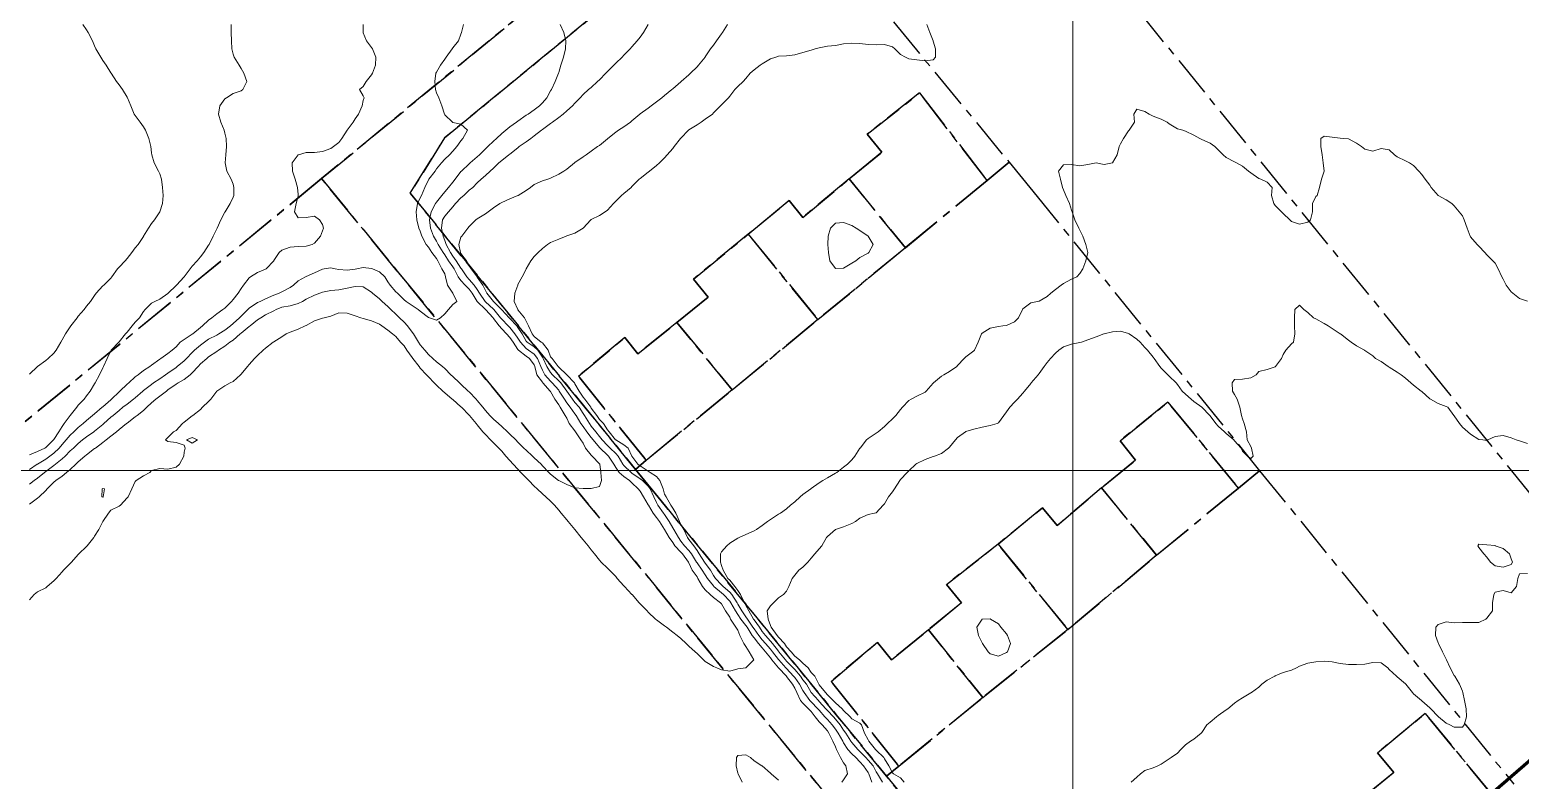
# Model space of a CAD drawing. Header units: centimetres. Extents: x 0 to 642158, y -847 to 649707.
# Drawn here: x 616602.8 to 616694.3, y 621068.4 to 621114.4 of the extents above; entities that cross this region are included whole.
import ezdxf

# ---------------------------------------------------------------- set-up
doc = ezdxf.new("R2010")
doc.units = ezdxf.units.CM
doc.header["$MEASUREMENT"] = 0
doc.linetypes.add('CENTERX2', pattern=[4, 2.5, -0.5, 0.5, -0.5])
for name, color, linetype, lineweight in [('MEV_grille', 254, 'Continuous', 9), ('MEV_layout inondation', 5, 'Continuous', 15), ('WAL_topographie 0.5', 253, 'Continuous', 20)]:
    doc.layers.add(name, color=color, linetype=linetype, lineweight=lineweight)
doc.layers.add('SPW_parcellaire cadastral', color=7, linetype='CENTERX2', lineweight=25, true_color=0xff0542)

# ---------------------------------------------------------------- blocks, each defined once
blk = doc.blocks.new('*U114')
at = {"layer": 'MEV_grille', "transparency": 33554687}
blk.add_lwpolyline([(-1338.461, 0), (1338.461, 0)], dxfattribs=at)
blk = doc.blocks.new('*U115')
at = {"layer": 'MEV_grille', "color": 0, "linetype": 'ByBlock', "lineweight": -2, "transparency": 16777216}
blk.add_blockref('*U114', (0, -1300), dxfattribs=at)
blk = doc.blocks.new('*U112')
at = {"layer": 'MEV_grille', "transparency": 33554687}
blk.add_lwpolyline([(0, 1825.476), (0, -1825.476)], dxfattribs=at)
blk = doc.blocks.new('*U113')
at = {"layer": 'MEV_grille', "color": 0, "linetype": 'ByBlock', "lineweight": -2, "transparency": 16777216}
blk.add_blockref('*U112', (1300, 0), dxfattribs=at)

msp = doc.modelspace()

# ---------------------------------------------------------------- linework, layer by layer
at = {"layer": 'MEV_layout inondation', "const_width": 0.2}
msp.add_lwpolyline([(616900.942, 621085.199), (616869.556, 621081.82), (616818.373, 621077.958), (616791.092, 621080.131), (616754.688, 621092.309), (616742.718, 621101.924), (616722.412, 621069.444), (616695.48, 621070.085), (616668.547, 621046.793), (616701.256, 620999.929), (616753.203, 621003.561), (616805.513, 621043.508), (616905.775, 621054.403)], dxfattribs=at)
at = {"layer": 'SPW_parcellaire cadastral'}
for points in [[(616646.44, 621126.439), (616620.686, 621105.289), (616535.215, 621035.212), (616517.432, 621020.631)], [(616725.447, 620976.685), (616709.658, 620996.388), (616709.455, 620996.641), (616707.663, 620998.875), (616688.472, 621022.554), (616625.34, 621099.609), (616620.686, 621105.289), (616646.44, 621126.439)], [(616715.263, 621093.336), (616715.563, 621087.308), (616715.873, 621081.077), (616716.186, 621074.786), (616716.286, 621072.789), (616760.686, 621075.337), (616770.879, 621062.083), (616773.292, 621059.129), (616779.255, 621051.859), (616773.908, 621030.944), (616772.263, 621024.51), (616770.866, 621019.044), (616769.271, 621012.806), (616767.739, 621006.814), (616766.157, 621000.627), (616765.689, 620998.794), (616662.71, 621125.629)], [(616661.56, 621105.179), (616657.413, 621110.545), (616654.185, 621108.006), (616655.085, 621106.906), (616653.094, 621105.273), (616650.24, 621102.908), (616649.407, 621103.941), (616646.892, 621101.88), (616643.519, 621099.115), (616644.419, 621098.015), (616642.513, 621096.463), (616640.119, 621094.535), (616639.319, 621095.535), (616636.456, 621093.161), (616640.62, 621087.997), (616639.971, 621087.434), (616636.855, 621091.253), (616626.136, 621104.388), (616628.245, 621107.794), (616647.195, 621123.35), (616648.186, 621124.163), (616662.91, 621106.288), (616661.56, 621105.179)], [(616647.195, 621123.35), (616628.245, 621107.794), (616626.136, 621104.388), (616636.855, 621091.253), (616639.971, 621087.434), (616641.542, 621085.509), (616644.515, 621081.88), (616652.296, 621072.382), (616655.389, 621068.608), (616659.94, 621063.053), (616667.978, 621053.242), (616670.366, 621050.328), (616671.379, 621050.84), (616672.069, 621050.299), (616673.925, 621048.845), (616674.119, 621048.693), (616676.507, 621045.74), (616680.413, 621040.91), (616685.113, 621035.099), (616696.72, 621020.747)], [(616661.56, 621105.179), (616656.54, 621101.048), (616653.094, 621105.273), (616655.085, 621106.906), (616654.185, 621108.006), (616657.413, 621110.545), (616661.56, 621105.179)], [(616645.898, 621092.314), (616651.174, 621096.631), (616656.54, 621101.048), (616661.56, 621105.179), (616662.91, 621106.288), (616664.365, 621104.507), (616678.296, 621087.36), (616676.995, 621086.295), (616672.668, 621091.564), (616669.728, 621089.196), (616670.678, 621088.013), (616668.585, 621086.305), (616665.868, 621083.988), (616664.968, 621085.088), (616662.233, 621082.854), (616659.073, 621080.374), (616659.99, 621079.257), (616657.956, 621077.6), (616655.69, 621075.756), (616654.823, 621076.823), (616651.982, 621074.423), (616656.141, 621069.223), (616655.389, 621068.608), (616652.296, 621072.382), (616644.515, 621081.88), (616641.542, 621085.509), (616639.971, 621087.434), (616640.62, 621087.997), (616645.898, 621092.314)], [(616666.054, 620979.771), (616614.722, 620937.858), (616586.727, 620971.802), (616585.791, 620971.038), (616566.317, 620994.924), (616567.242, 620995.68), (616539.521, 621029.708), (616535.215, 621035.212), (616620.686, 621105.289), (616625.34, 621099.609), (616688.472, 621022.554), (616679.177, 621014.989), (616681.136, 621012.591), (616656.021, 620992.067), (616666.054, 620979.771)], [(616651.174, 621096.631), (616646.892, 621101.88), (616649.407, 621103.941), (616650.24, 621102.908), (616653.094, 621105.273), (616656.54, 621101.048), (616651.174, 621096.631)], [(616651.174, 621096.631), (616645.898, 621092.314), (616642.513, 621096.463), (616644.419, 621098.015), (616643.519, 621099.115), (616646.892, 621101.88), (616651.174, 621096.631)], [(616645.898, 621092.314), (616640.62, 621087.997), (616636.456, 621093.161), (616639.319, 621095.535), (616640.119, 621094.535), (616642.513, 621096.463), (616645.898, 621092.314)], [(616676.995, 621086.295), (616671.969, 621082.166), (616668.585, 621086.305), (616670.678, 621088.013), (616669.728, 621089.196), (616672.668, 621091.564), (616676.995, 621086.295)], [(616661.29, 621073.435), (616666.52, 621077.61), (616671.969, 621082.166), (616676.995, 621086.295), (616678.296, 621087.36), (616693.907, 621068.119)], [(616666.52, 621077.61), (616662.233, 621082.854), (616664.968, 621085.088), (616665.868, 621083.988), (616668.585, 621086.305), (616671.969, 621082.166), (616666.52, 621077.61)], [(616666.52, 621077.61), (616661.29, 621073.435), (616657.956, 621077.6), (616659.99, 621079.257), (616659.073, 621080.374), (616662.233, 621082.854), (616666.52, 621077.61)], [(616657.956, 621077.6), (616661.29, 621073.435), (616656.141, 621069.223), (616651.982, 621074.423), (616654.823, 621076.823), (616655.69, 621075.756), (616657.956, 621077.6)], [(616659.94, 621063.053), (616655.389, 621068.608), (616656.141, 621069.223), (616661.29, 621073.435)], [(616692.819, 621067.162), (616688.469, 621072.458), (616685.529, 621070.039), (616686.529, 621068.839), (616684.574, 621067.229)], [(616692.819, 621067.162), (616687.91, 621063.173), (616687.906, 621063.177), (616684.574, 621067.229), (616686.529, 621068.839), (616685.529, 621070.039), (616688.469, 621072.458), (616692.819, 621067.162)]]:
    msp.add_lwpolyline(points, dxfattribs=at)
at = {"layer": 'WAL_topographie 0.5'}
for points in [[(616640.75, 621114.75), (616640.463, 621114.25), (616640.25, 621113.977), (616640.078, 621113.75), (616639.75, 621113.366), (616639.647, 621113.25), (616639.25, 621112.856), (616639.145, 621112.75), (616638.75, 621112.38), (616638.636, 621112.25), (616638.25, 621111.869), (616638.144, 621111.75), (616637.75, 621111.349), (616637.642, 621111.25), (616637.25, 621110.885), (616637.089, 621110.75), (616636.75, 621110.443), (616636.565, 621110.25), (616636.25, 621109.91), (616636.098, 621109.75), (616635.75, 621109.439), (616635.526, 621109.25), (616635.25, 621109.047), (616634.865, 621108.75), (616634.75, 621108.665), (616634.25, 621108.291), (616634.195, 621108.25), (616633.75, 621107.907), (616633.53, 621107.75), (616633.25, 621107.545), (616632.832, 621107.25), (616632.75, 621107.178), (616632.25, 621106.796), (616632.19, 621106.75), (616631.75, 621106.407), (616631.572, 621106.25), (616631.25, 621105.937), (616631.046, 621105.75), (616630.75, 621105.478), (616630.493, 621105.25), (616630.25, 621105.023), (616629.968, 621104.75), (616629.75, 621104.568), (616629.42, 621104.25), (616629.25, 621104.099), (616628.921, 621103.75), (616628.75, 621103.557), (616628.492, 621103.25), (616628.25, 621102.972), (616628.117, 621102.75), (616628.044, 621102.25), (616628.151, 621101.75), (616628.25, 621101.496), (616628.344, 621101.25), (616628.6, 621100.75), (616628.75, 621100.522), (616628.952, 621100.25), (616629.25, 621099.786), (616629.275, 621099.75), (616629.612, 621099.25), (616629.75, 621099.104), (616630.064, 621098.75), (616630.25, 621098.482), (616630.387, 621098.25), (616630.727, 621097.75), (616630.75, 621097.727), (616631.25, 621097.267), (616631.267, 621097.25), (616631.676, 621096.75), (616631.75, 621096.66), (616632.155, 621096.25), (616632.25, 621096.151), (616632.565, 621095.75), (616632.75, 621095.495), (616632.904, 621095.25), (616633.25, 621094.849), (616633.396, 621094.75), (616633.75, 621094.51), (616633.948, 621094.25), (616634.144, 621093.75), (616634.25, 621093.524), (616634.406, 621093.25), (616634.75, 621092.852), (616634.852, 621092.75), (616635.25, 621092.295), (616635.286, 621092.25), (616635.597, 621091.75), (616635.75, 621091.532), (616635.962, 621091.25), (616636.25, 621090.85), (616636.319, 621090.75), (616636.619, 621090.25), (616636.75, 621090.078), (616636.985, 621089.75), (616637.25, 621089.402), (616637.366, 621089.25), (616637.75, 621088.789), (616637.787, 621088.75), (616638.25, 621088.315), (616638.314, 621088.25), (616638.629, 621087.75), (616638.75, 621087.549), (616638.965, 621087.25), (616639.25, 621087.007), (616639.606, 621086.75), (616639.75, 621086.611), (616640.138, 621086.25), (616640.25, 621086.096), (616640.461, 621085.75), (616640.75, 621085.27), (616640.759, 621085.25), (616641.045, 621084.75), (616641.25, 621084.495), (616641.431, 621084.25), (616641.75, 621083.755), (616641.753, 621083.75), (616642.026, 621083.25), (616642.25, 621082.956), (616642.381, 621082.75), (616642.75, 621082.351), (616642.843, 621082.25), (616643.224, 621081.75), (616643.25, 621081.703), (616643.447, 621081.25), (616643.75, 621080.843), (616643.804, 621080.75), (616644.086, 621080.25), (616644.25, 621080.054), (616644.554, 621079.75), (616644.75, 621079.566), (616645.196, 621079.25), (616645.25, 621079.194), (616645.498, 621078.75), (616645.75, 621078.361), (616645.805, 621078.25), (616646.132, 621077.75), (616646.25, 621077.575), (616646.372, 621077.25), (616646.621, 621076.75), (616646.75, 621076.563), (616646.944, 621076.25), (616647.235, 621075.75), (616646.75, 621075.25), (616646.75, 621075.25), (616646.25, 621075.2), (616645.75, 621075.053), (616645.25, 621075.136), (616644.962, 621075.25), (616644.75, 621075.335), (616644.25, 621075.652), (616644.143, 621075.75), (616643.75, 621076.13), (616643.637, 621076.25), (616643.25, 621076.597), (616643.08, 621076.75), (616642.75, 621077.055), (616642.532, 621077.25), (616642.25, 621077.442), (616641.867, 621077.75), (616641.75, 621077.835), (616641.25, 621078.208), (616641.203, 621078.25), (616640.75, 621078.677), (616640.681, 621078.75), (616640.25, 621079.186), (616640.19, 621079.25), (616639.753, 621079.75), (616639.75, 621079.753), (616639.293, 621080.25), (616639.25, 621080.296), (616638.849, 621080.75), (616638.75, 621080.863), (616638.372, 621081.25), (616638.25, 621081.373), (616637.868, 621081.75), (616637.75, 621081.869), (616637.447, 621082.25), (616637.25, 621082.508), (616637.06, 621082.75), (616636.75, 621083.117), (616636.639, 621083.25), (616636.25, 621083.744), (616636.245, 621083.75), (616635.828, 621084.25), (616635.75, 621084.337), (616635.404, 621084.75), (616635.25, 621084.943), (616634.984, 621085.25), (616634.75, 621085.489), (616634.466, 621085.75), (616634.25, 621085.94), (616633.935, 621086.25), (616633.75, 621086.417), (616633.407, 621086.75), (616633.25, 621086.921), (616632.919, 621087.25), (616632.75, 621087.448), (616632.463, 621087.75), (616632.25, 621087.98), (616632.012, 621088.25), (616631.75, 621088.549), (616631.568, 621088.75), (616631.25, 621089.074), (616631.069, 621089.25), (616630.75, 621089.571), (616630.592, 621089.75), (616630.25, 621090.177), (616630.186, 621090.25), (616629.769, 621090.75), (616629.75, 621090.772), (616629.282, 621091.25), (616629.25, 621091.282), (616628.75, 621091.721), (616628.716, 621091.75), (616628.25, 621092.148), (616628.141, 621092.25), (616627.75, 621092.601), (616627.602, 621092.75), (616627.25, 621093.116), (616627.13, 621093.25), (616626.75, 621093.66), (616626.671, 621093.75), (616626.29, 621094.25), (616626.25, 621094.307), (616625.919, 621094.75), (616625.75, 621095.023), (616625.545, 621095.25), (616625.25, 621095.586), (616625.044, 621095.75), (616624.75, 621095.994), (616624.393, 621096.25), (616624.25, 621096.349), (616623.75, 621096.567), (616623.25, 621096.705), (616623.105, 621096.75), (616622.75, 621096.855), (616622.25, 621097.033), (616621.75, 621097.042), (616621.25, 621096.835), (616620.855, 621096.75), (616620.75, 621096.726), (616620.25, 621096.549), (616619.75, 621096.275), (616619.679, 621096.25), (616619.25, 621096.047), (616618.75, 621095.857), (616618.505, 621095.75), (616618.25, 621095.566), (616617.75, 621095.275), (616617.716, 621095.25), (616617.25, 621094.878), (616617.102, 621094.75), (616616.75, 621094.429), (616616.566, 621094.25), (616616.25, 621093.879), (616616.14, 621093.75), (616615.75, 621093.293), (616615.71, 621093.25), (616615.25, 621092.837), (616615.083, 621092.75), (616614.75, 621092.565), (616614.262, 621092.25), (616614.25, 621092.234), (616613.89, 621091.75), (616613.75, 621091.604), (616613.368, 621091.25), (616613.25, 621091.121), (616612.786, 621090.75), (616612.75, 621090.717), (616612.25, 621090.332), (616612.138, 621090.25), (616611.75, 621089.819), (616611.603, 621089.75), (616611.25, 621089.397), (616611.094, 621089.25), (616611.25, 621089.161), (616611.75, 621089.083), (616612.25, 621088.917), (616612.312, 621088.75), (616612.25, 621088.5), (616612.231, 621088.25), (616611.954, 621087.75), (616611.75, 621087.577), (616611.25, 621087.462), (616610.75, 621087.491), (616610.25, 621087.361), (616610.139, 621087.25), (616609.75, 621087.044), (616609.296, 621086.75), (616609.25, 621086.7), (616609.036, 621086.25), (616608.804, 621085.75), (616608.75, 621085.691), (616608.345, 621085.25), (616608.25, 621085.174), (616607.75, 621084.94), (616607.593, 621084.75), (616607.25, 621084.25), (616607.25, 621084.25), (616607, 621083.75), (616606.75, 621083.344), (616606.694, 621083.25), (616606.286, 621082.75), (616606.25, 621082.713), (616605.787, 621082.25), (616605.75, 621082.209), (616605.325, 621081.75), (616605.25, 621081.659), (616604.841, 621081.25), (616604.75, 621081.15), (616604.397, 621080.75), (616604.25, 621080.589), (616603.846, 621080.25), (616603.75, 621080.178), (616603.25, 621079.921), (616603.044, 621079.75), (616602.75, 621079.438)], [(616635.333, 621114.75), (616635.563, 621114.25), (616635.694, 621113.75), (616635.673, 621113.25), (616635.539, 621112.75), (616635.382, 621112.25), (616635.25, 621111.798), (616635.236, 621111.75), (616635.034, 621111.25), (616634.805, 621110.75), (616634.75, 621110.665), (616634.516, 621110.25), (616634.25, 621109.936), (616634.07, 621109.75), (616633.75, 621109.5), (616633.367, 621109.25), (616633.25, 621109.172), (616632.75, 621108.819), (616632.667, 621108.75), (616632.25, 621108.464), (616632.006, 621108.25), (616631.75, 621108.062), (616631.44, 621107.75), (616631.25, 621107.579), (616630.907, 621107.25), (616630.75, 621107.105), (616630.381, 621106.75), (616630.25, 621106.629), (616629.815, 621106.25), (616629.75, 621106.194), (616629.283, 621105.75), (616629.25, 621105.715), (616628.889, 621105.25), (616628.75, 621105.078), (616628.484, 621104.75), (616628.25, 621104.475), (616628.065, 621104.25), (616627.75, 621103.847), (616627.681, 621103.75), (616627.416, 621103.25), (616627.312, 621102.75), (616627.368, 621102.25), (616627.567, 621101.75), (616627.75, 621101.457), (616627.852, 621101.25), (616628.154, 621100.75), (616628.25, 621100.618), (616628.483, 621100.25), (616628.75, 621099.868), (616628.829, 621099.75), (616629.08, 621099.25), (616629.25, 621099.023), (616629.502, 621098.75), (616629.75, 621098.506), (616629.93, 621098.25), (616630.248, 621097.75), (616630.25, 621097.748), (616630.75, 621097.252), (616630.753, 621097.25), (616631.217, 621096.75), (616631.25, 621096.707), (616631.586, 621096.25), (616631.75, 621096.066), (616632.048, 621095.75), (616632.25, 621095.537), (616632.444, 621095.25), (616632.75, 621094.798), (616632.788, 621094.75), (616633.25, 621094.385), (616633.456, 621094.25), (616633.75, 621093.864), (616633.792, 621093.75), (616633.915, 621093.25), (616634.25, 621092.785), (616634.278, 621092.75), (616634.72, 621092.25), (616634.75, 621092.21), (616635.005, 621091.75), (616635.25, 621091.4), (616635.336, 621091.25), (616635.645, 621090.75), (616635.75, 621090.574), (616635.903, 621090.25), (616636.25, 621089.796), (616636.28, 621089.75), (616636.615, 621089.25), (616636.75, 621089.044), (616636.893, 621088.75), (616637.25, 621088.302), (616637.302, 621088.25), (616637.75, 621087.779), (616637.77, 621087.75), (616637.841, 621087.25), (616637.883, 621086.75), (616637.75, 621086.381), (616637.25, 621086.276), (616636.75, 621086.261), (616636.25, 621086.303), (616635.75, 621086.503), (616635.25, 621086.747), (616635.246, 621086.75), (616634.75, 621087.145), (616634.635, 621087.25), (616634.25, 621087.663), (616634.175, 621087.75), (616633.75, 621088.146), (616633.651, 621088.25), (616633.25, 621088.612), (616633.108, 621088.75), (616632.75, 621089.103), (616632.611, 621089.25), (616632.25, 621089.611), (616632.114, 621089.75), (616631.75, 621090.077), (616631.561, 621090.25), (616631.25, 621090.52), (616631.031, 621090.75), (616630.75, 621091.054), (616630.592, 621091.25), (616630.25, 621091.661), (616630.173, 621091.75), (616629.75, 621092.2), (616629.7, 621092.25), (616629.25, 621092.671), (616629.163, 621092.75), (616628.75, 621093.131), (616628.622, 621093.25), (616628.25, 621093.622), (616628.117, 621093.75), (616627.75, 621094.046), (616627.517, 621094.25), (616627.25, 621094.499), (616627.023, 621094.75), (616626.75, 621095.079), (616626.631, 621095.25), (616626.327, 621095.75), (616626.25, 621095.858), (616625.956, 621096.25), (616625.75, 621096.467), (616625.471, 621096.75), (616625.25, 621096.962), (616624.947, 621097.25), (616624.75, 621097.446), (616624.399, 621097.75), (616624.25, 621097.898), (616623.813, 621098.25), (616623.75, 621098.32), (616623.25, 621098.64), (616622.75, 621098.659), (616622.25, 621098.563), (616621.75, 621098.468), (616621.25, 621098.415), (616620.75, 621098.315), (616620.583, 621098.25), (616620.25, 621098.126), (616619.75, 621097.879), (616619.513, 621097.75), (616619.25, 621097.617), (616618.75, 621097.488), (616618.25, 621097.387), (616617.903, 621097.25), (616617.75, 621097.181), (616617.25, 621096.92), (616616.95, 621096.75), (616616.75, 621096.611), (616616.304, 621096.25), (616616.25, 621096.204), (616615.75, 621095.794), (616615.698, 621095.75), (616615.25, 621095.378), (616615.064, 621095.25), (616614.75, 621095.001), (616614.351, 621094.75), (616614.25, 621094.668), (616613.75, 621094.342), (616613.632, 621094.25), (616613.25, 621093.908), (616613.108, 621093.75), (616612.75, 621093.365), (616612.624, 621093.25), (616612.25, 621092.963), (616611.888, 621092.75), (616611.75, 621092.662), (616611.25, 621092.316), (616611.16, 621092.25), (616610.75, 621091.927), (616610.519, 621091.75), (616610.25, 621091.523), (616609.953, 621091.25), (616609.75, 621091.056), (616609.371, 621090.75), (616609.25, 621090.655), (616608.75, 621090.284), (616608.707, 621090.25), (616608.25, 621089.881), (616608.094, 621089.75), (616607.75, 621089.471), (616607.466, 621089.25), (616607.25, 621089.082), (616606.796, 621088.75), (616606.75, 621088.714), (616606.25, 621088.327), (616606.157, 621088.25), (616605.75, 621087.897), (616605.588, 621087.75), (616605.25, 621087.431), (616605.028, 621087.25), (616604.75, 621087.029), (616604.37, 621086.75), (616604.25, 621086.651), (616603.835, 621086.25), (616603.75, 621086.148), (616603.343, 621085.75), (616603.25, 621085.666), (616602.75, 621085.307)], [(616629.411, 621114.75), (616629.29, 621114.25), (616629.25, 621114.148), (616629.092, 621113.75), (616628.75, 621113.307), (616628.707, 621113.25), (616628.348, 621112.75), (616628.25, 621112.61), (616627.982, 621112.25), (616627.75, 621111.83), (616627.706, 621111.75), (616627.643, 621111.25), (616627.676, 621110.75), (616627.75, 621110.558), (616627.883, 621110.25), (616628.076, 621109.75), (616628.228, 621109.25), (616628.25, 621109.206), (616628.727, 621108.75), (616628.75, 621108.741), (616629.25, 621108.633), (616629.641, 621108.25), (616629.368, 621107.75), (616629.25, 621107.613), (616628.996, 621107.25), (616628.75, 621106.962), (616628.542, 621106.75), (616628.25, 621106.473), (616628.051, 621106.25), (616627.75, 621105.883), (616627.659, 621105.75), (616627.28, 621105.25), (616627.25, 621105.202), (616627.032, 621104.75), (616626.817, 621104.25), (616626.75, 621104.106), (616626.586, 621103.75), (616626.498, 621103.25), (616626.54, 621102.75), (616626.668, 621102.25), (616626.75, 621102.062), (616626.838, 621101.75), (616627.118, 621101.25), (616627.25, 621101.082), (616627.461, 621100.75), (616627.75, 621100.381), (616627.823, 621100.25), (616628.079, 621099.75), (616628.25, 621099.452), (616628.308, 621099.25), (616628.412, 621098.75), (616628.75, 621098.254), (616628.754, 621098.25), (616628.987, 621097.75), (616628.75, 621097.57), (616628.492, 621097.25), (616628.25, 621096.982), (616628, 621096.75), (616627.75, 621096.588), (616627.317, 621096.75), (616627.25, 621096.768), (616626.75, 621097.145), (616626.615, 621097.25), (616626.25, 621097.497), (616625.889, 621097.75), (616625.75, 621097.855), (616625.343, 621098.25), (616625.25, 621098.333), (616624.908, 621098.75), (616624.75, 621098.96), (616624.572, 621099.25), (616624.25, 621099.559), (616623.817, 621099.75), (616623.75, 621099.777), (616623.25, 621099.822), (616622.861, 621099.75), (616622.75, 621099.734), (616622.25, 621099.662), (616621.75, 621099.702), (616621.513, 621099.75), (616621.25, 621099.804), (616620.853, 621099.75), (616620.75, 621099.734), (616620.25, 621099.507), (616619.75, 621099.283), (616619.691, 621099.25), (616619.25, 621099.004), (616618.973, 621098.75), (616618.75, 621098.602), (616618.25, 621098.331), (616618.083, 621098.25), (616617.75, 621098.127), (616617.25, 621097.914), (616616.922, 621097.75), (616616.75, 621097.673), (616616.25, 621097.336), (616616.16, 621097.25), (616615.75, 621096.852), (616615.652, 621096.75), (616615.25, 621096.386), (616615.095, 621096.25), (616614.75, 621095.979), (616614.376, 621095.75), (616614.25, 621095.683), (616613.75, 621095.423), (616613.505, 621095.25), (616613.25, 621095.064), (616612.879, 621094.75), (616612.75, 621094.623), (616612.388, 621094.25), (616612.25, 621094.11), (616611.816, 621093.75), (616611.75, 621093.701), (616611.25, 621093.352), (616611.108, 621093.25), (616610.75, 621093.001), (616610.375, 621092.75), (616610.25, 621092.659), (616609.75, 621092.279), (616609.716, 621092.25), (616609.25, 621091.839), (616609.142, 621091.75), (616608.75, 621091.452), (616608.491, 621091.25), (616608.25, 621091.063), (616607.884, 621090.75), (616607.75, 621090.637), (616607.308, 621090.25), (616607.25, 621090.198), (616606.75, 621089.792), (616606.693, 621089.75), (616606.25, 621089.435), (616606.011, 621089.25), (616605.75, 621089.036), (616605.445, 621088.75), (616605.25, 621088.57), (616604.932, 621088.25), (616604.75, 621088.081), (616604.349, 621087.75), (616604.25, 621087.673), (616603.75, 621087.305), (616603.67, 621087.25), (616603.25, 621086.909), (616603.033, 621086.75), (616602.75, 621086.524)], [(616623.235, 621114.75), (616623.244, 621114.25), (616623.25, 621114.232), (616623.44, 621113.75), (616623.75, 621113.335), (616623.811, 621113.25), (616624.026, 621112.75), (616624, 621112.25), (616623.809, 621111.75), (616623.75, 621111.647), (616623.429, 621111.25), (616623.25, 621110.946), (616623.019, 621110.75), (616623.25, 621110.375), (616623.294, 621110.25), (616623.25, 621110.083), (616623.18, 621109.75), (616622.949, 621109.25), (616622.75, 621108.95), (616622.626, 621108.75), (616622.25, 621108.25), (616622.25, 621108.25), (616621.936, 621107.75), (616621.75, 621107.512), (616621.429, 621107.25), (616621.25, 621107.128), (616620.75, 621106.947), (616620.25, 621106.896), (616619.75, 621106.889), (616619.269, 621106.75), (616619.25, 621106.736), (616618.872, 621106.25), (616618.911, 621105.75), (616619.06, 621105.25), (616619.204, 621104.75), (616619.25, 621104.321), (616619.258, 621104.25), (616619.25, 621104.208), (616619.13, 621103.75), (616619.034, 621103.25), (616619.25, 621102.886), (616619.75, 621102.906), (616620.25, 621102.985), (616620.564, 621102.75), (616620.75, 621102.462), (616620.802, 621102.25), (616620.75, 621102.075), (616620.63, 621101.75), (616620.25, 621101.332), (616620.11, 621101.25), (616619.75, 621101.139), (616619.25, 621101.127), (616618.75, 621101.086), (616618.25, 621100.891), (616618.082, 621100.75), (616617.75, 621100.257), (616617.746, 621100.25), (616617.291, 621099.75), (616617.25, 621099.725), (616616.75, 621099.524), (616616.317, 621099.25), (616616.25, 621099.203), (616615.889, 621098.75), (616615.75, 621098.549), (616615.569, 621098.25), (616615.25, 621097.859), (616615.157, 621097.75), (616614.75, 621097.341), (616614.63, 621097.25), (616614.25, 621096.985), (616613.943, 621096.75), (616613.75, 621096.604), (616613.38, 621096.25), (616613.25, 621096.15), (616612.773, 621095.75), (616612.75, 621095.733), (616612.25, 621095.418), (616612.013, 621095.25), (616611.75, 621094.971), (616611.504, 621094.75), (616611.25, 621094.56), (616610.82, 621094.25), (616610.75, 621094.204), (616610.25, 621093.833), (616610.143, 621093.75), (616609.75, 621093.513), (616609.418, 621093.25), (616609.25, 621093.122), (616608.845, 621092.75), (616608.75, 621092.667), (616608.307, 621092.25), (616608.25, 621092.202), (616607.787, 621091.75), (616607.75, 621091.717), (616607.25, 621091.283), (616607.212, 621091.25), (616606.75, 621090.858), (616606.629, 621090.75), (616606.25, 621090.431), (616606.044, 621090.25), (616605.75, 621090.018), (616605.475, 621089.75), (616605.25, 621089.539), (616605.008, 621089.25), (616604.75, 621088.967), (616604.564, 621088.75), (616604.25, 621088.441), (616604.008, 621088.25), (616603.75, 621088.062), (616603.25, 621087.762), (616603.229, 621087.75), (616602.75, 621087.44)], [(616615.132, 621114.75), (616615.143, 621114.25), (616615.161, 621113.75), (616615.176, 621113.25), (616615.25, 621112.929), (616615.321, 621112.75), (616615.628, 621112.25), (616615.75, 621112.046), (616615.905, 621111.75), (616616.1, 621111.25), (616615.853, 621110.75), (616615.75, 621110.684), (616615.25, 621110.514), (616614.847, 621110.25), (616614.75, 621110.176), (616614.433, 621109.75), (616614.367, 621109.25), (616614.507, 621108.75), (616614.709, 621108.25), (616614.75, 621108.07), (616614.834, 621107.75), (616614.844, 621107.25), (616614.81, 621106.75), (616614.772, 621106.25), (616614.872, 621105.75), (616615.129, 621105.25), (616615.25, 621104.95), (616615.307, 621104.75), (616615.295, 621104.25), (616615.25, 621104.145), (616615.072, 621103.75), (616614.762, 621103.25), (616614.75, 621103.229), (616614.496, 621102.75), (616614.267, 621102.25), (616614.25, 621102.207), (616614.028, 621101.75), (616613.776, 621101.25), (616613.75, 621101.201), (616613.459, 621100.75), (616613.25, 621100.476), (616613.043, 621100.25), (616612.75, 621099.917), (616612.625, 621099.75), (616612.25, 621099.256), (616612.245, 621099.25), (616611.769, 621098.75), (616611.75, 621098.728), (616611.265, 621098.25), (616611.25, 621098.232), (616610.75, 621097.884), (616610.448, 621097.75), (616610.25, 621097.644), (616609.856, 621097.25), (616609.75, 621097.121), (616609.503, 621096.75), (616609.25, 621096.478), (616609.054, 621096.25), (616608.75, 621095.854), (616608.656, 621095.75), (616608.25, 621095.27), (616608.229, 621095.25), (616607.775, 621094.75), (616607.75, 621094.715), (616607.524, 621094.25), (616607.291, 621093.75), (616607.25, 621093.669), (616607.046, 621093.25), (616606.79, 621092.75), (616606.75, 621092.684), (616606.483, 621092.25), (616606.25, 621091.955), (616606.105, 621091.75), (616605.75, 621091.373), (616605.651, 621091.25), (616605.254, 621090.75), (616605.25, 621090.746), (616604.882, 621090.25), (616604.75, 621090.069), (616604.552, 621089.75), (616604.25, 621089.282), (616604.227, 621089.25), (616603.75, 621088.781), (616603.699, 621088.75), (616603.25, 621088.534), (616602.75, 621088.341)], [(616606.022, 621114.75), (616606.25, 621114.417), (616606.348, 621114.25), (616606.613, 621113.75), (616606.75, 621113.439), (616606.832, 621113.25), (616607.123, 621112.75), (616607.25, 621112.546), (616607.463, 621112.25), (616607.75, 621111.786), (616607.77, 621111.75), (616608.088, 621111.25), (616608.25, 621111.033), (616608.453, 621110.75), (616608.75, 621110.282), (616608.767, 621110.25), (616608.966, 621109.75), (616609.185, 621109.25), (616609.25, 621109.157), (616609.551, 621108.75), (616609.75, 621108.46), (616609.877, 621108.25), (616610.083, 621107.75), (616610.21, 621107.25), (616610.25, 621106.875), (616610.264, 621106.75), (616610.417, 621106.25), (616610.683, 621105.75), (616610.75, 621105.57), (616610.848, 621105.25), (616610.921, 621104.75), (616610.962, 621104.25), (616610.912, 621103.75), (616610.75, 621103.25), (616610.75, 621103.25), (616610.425, 621102.75), (616610.25, 621102.531), (616610.068, 621102.25), (616609.757, 621101.75), (616609.75, 621101.741), (616609.415, 621101.25), (616609.25, 621101.03), (616609.038, 621100.75), (616608.75, 621100.387), (616608.625, 621100.25), (616608.25, 621099.852), (616608.147, 621099.75), (616607.804, 621099.25), (616607.75, 621099.175), (616607.315, 621098.75), (616607.25, 621098.696), (616606.847, 621098.25), (616606.75, 621098.122), (616606.504, 621097.75), (616606.25, 621097.45), (616606.112, 621097.25), (616605.75, 621096.836), (616605.684, 621096.75), (616605.291, 621096.25), (616605.25, 621096.194), (616604.96, 621095.75), (616604.75, 621095.394), (616604.674, 621095.25), (616604.384, 621094.75), (616604.25, 621094.577), (616603.903, 621094.25), (616603.75, 621094.125), (616603.25, 621093.754), (616603.245, 621093.75), (616602.75, 621093.276)], [(616645.622, 621114.75), (616645.302, 621114.25), (616645.25, 621114.182), (616644.941, 621113.75), (616644.75, 621113.479), (616644.582, 621113.25), (616644.25, 621112.758), (616644.245, 621112.75), (616643.845, 621112.25), (616643.75, 621112.147), (616643.345, 621111.75), (616643.25, 621111.658), (616642.779, 621111.25), (616642.75, 621111.224), (616642.25, 621110.802), (616642.194, 621110.75), (616641.75, 621110.391), (616641.585, 621110.25), (616641.25, 621109.998), (616640.921, 621109.75), (616640.75, 621109.611), (616640.25, 621109.268), (616640.225, 621109.25), (616639.75, 621108.837), (616639.65, 621108.75), (616639.25, 621108.474), (616638.93, 621108.25), (616638.75, 621108.133), (616638.276, 621107.75), (616638.25, 621107.729), (616637.75, 621107.325), (616637.627, 621107.25), (616637.25, 621106.971), (616636.929, 621106.75), (616636.75, 621106.622), (616636.25, 621106.27), (616636.227, 621106.25), (616635.75, 621105.861), (616635.566, 621105.75), (616635.25, 621105.561), (616634.75, 621105.31), (616634.578, 621105.25), (616634.25, 621105.155), (616633.75, 621104.925), (616633.517, 621104.75), (616633.25, 621104.548), (616632.757, 621104.25), (616632.75, 621104.246), (616632.25, 621104.041), (616631.75, 621103.817), (616631.641, 621103.75), (616631.25, 621103.488), (616630.92, 621103.25), (616630.75, 621103.122), (616630.25, 621102.809), (616630.171, 621102.75), (616629.75, 621102.345), (616629.673, 621102.25), (616629.298, 621101.75), (616629.25, 621101.692), (616629.122, 621101.25), (616629.216, 621100.75), (616629.25, 621100.695), (616629.585, 621100.25), (616629.75, 621099.935), (616629.874, 621099.75), (616630.238, 621099.25), (616630.25, 621099.235), (616630.592, 621098.75), (616630.75, 621098.41), (616630.845, 621098.25), (616631.249, 621097.75), (616631.25, 621097.749), (616631.734, 621097.25), (616631.75, 621097.231), (616632.203, 621096.75), (616632.25, 621096.703), (616632.669, 621096.25), (616632.75, 621096.142), (616632.998, 621095.75), (616633.25, 621095.316), (616633.308, 621095.25), (616633.75, 621094.952), (616633.976, 621094.75), (616634.25, 621094.325), (616634.296, 621094.25), (616634.531, 621093.75), (616634.75, 621093.383), (616634.871, 621093.25), (616635.25, 621092.873), (616635.375, 621092.75), (616635.743, 621092.25), (616635.75, 621092.238), (616636.092, 621091.75), (616636.25, 621091.542), (616636.5, 621091.25), (616636.75, 621090.869), (616636.831, 621090.75), (616637.136, 621090.25), (616637.25, 621090.093), (616637.528, 621089.75), (616637.75, 621089.454), (616637.917, 621089.25), (616638.25, 621088.901), (616638.412, 621088.75), (616638.75, 621088.409), (616638.895, 621088.25), (616639.193, 621087.75), (616639.25, 621087.677), (616639.691, 621087.25), (616639.75, 621087.206), (616640.25, 621086.854), (616640.401, 621086.75), (616640.75, 621086.406), (616640.867, 621086.25), (616641.088, 621085.75), (616641.25, 621085.4), (616641.328, 621085.25), (616641.684, 621084.75), (616641.75, 621084.665), (616642.035, 621084.25), (616642.25, 621083.859), (616642.312, 621083.75), (616642.6, 621083.25), (616642.75, 621083.041), (616642.97, 621082.75), (616643.25, 621082.451), (616643.407, 621082.25), (616643.715, 621081.75), (616643.75, 621081.697), (616644.066, 621081.25), (616644.25, 621080.977), (616644.389, 621080.75), (616644.75, 621080.287), (616644.784, 621080.25), (616645.25, 621079.855), (616645.368, 621079.75), (616645.75, 621079.344), (616645.816, 621079.25), (616646.098, 621078.75), (616646.25, 621078.539), (616646.439, 621078.25), (616646.75, 621077.854), (616646.821, 621077.75), (616647.126, 621077.25), (616647.25, 621077.092), (616647.515, 621076.75), (616647.75, 621076.491), (616647.953, 621076.25), (616648.25, 621075.864), (616648.331, 621075.75), (616648.75, 621075.257), (616648.756, 621075.25), (616649.237, 621074.75), (616649.25, 621074.736), (616649.606, 621074.25), (616649.75, 621074.017), (616649.872, 621073.75), (616650.109, 621073.25), (616650.25, 621073.08), (616650.583, 621072.75), (616650.75, 621072.573), (616651.008, 621072.25), (616651.25, 621071.945), (616651.423, 621071.75), (616651.75, 621071.384), (616651.844, 621071.25), (616652.092, 621070.75), (616652.25, 621070.41), (616652.305, 621070.25), (616652.554, 621069.75), (616652.75, 621069.426), (616652.886, 621069.25), (616652.987, 621068.75), (616652.75, 621068.375), (616652.628, 621068.25)], [(616657.864, 621114.75), (616658.037, 621114.25), (616658.243, 621113.75), (616658.25, 621113.73), (616658.398, 621113.25), (616658.396, 621112.75), (616658.25, 621112.579), (616657.75, 621112.523), (616657.25, 621112.568), (616656.75, 621112.645), (616656.54, 621112.75), (616656.25, 621112.911), (616655.885, 621113.25), (616655.75, 621113.369), (616655.25, 621113.525), (616654.75, 621113.49), (616654.25, 621113.516), (616653.75, 621113.583), (616653.25, 621113.608), (616652.75, 621113.56), (616652.25, 621113.46), (616651.75, 621113.409), (616651.25, 621113.323), (616651, 621113.25), (616650.75, 621113.179), (616650.25, 621113.022), (616649.75, 621112.88), (616649.25, 621112.815), (616648.75, 621112.797), (616648.578, 621112.75), (616648.25, 621112.644), (616647.75, 621112.335), (616647.616, 621112.25), (616647.25, 621111.97), (616647.003, 621111.75), (616646.75, 621111.432), (616646.571, 621111.25), (616646.25, 621110.934), (616646.071, 621110.75), (616645.75, 621110.348), (616645.674, 621110.25), (616645.25, 621109.808), (616645.194, 621109.75), (616644.75, 621109.318), (616644.686, 621109.25), (616644.25, 621108.926), (616644, 621108.75), (616643.75, 621108.592), (616643.25, 621108.271), (616643.226, 621108.25), (616642.75, 621107.765), (616642.737, 621107.75), (616642.349, 621107.25), (616642.25, 621107.125), (616641.92, 621106.75), (616641.75, 621106.559), (616641.441, 621106.25), (616641.25, 621106.082), (616640.82, 621105.75), (616640.75, 621105.691), (616640.25, 621105.301), (616640.192, 621105.25), (616639.75, 621104.796), (616639.701, 621104.75), (616639.25, 621104.374), (616639.1, 621104.25), (616638.75, 621103.895), (616638.623, 621103.75), (616638.25, 621103.34), (616638.109, 621103.25), (616637.75, 621103.03), (616637.25, 621102.767), (616637.228, 621102.75), (616636.76, 621102.25), (616636.75, 621102.238), (616636.25, 621101.936), (616635.75, 621101.766), (616635.707, 621101.75), (616635.25, 621101.578), (616634.75, 621101.375), (616634.558, 621101.25), (616634.25, 621100.994), (616633.982, 621100.75), (616633.75, 621100.507), (616633.537, 621100.25), (616633.256, 621099.75), (616633.25, 621099.738), (616633.003, 621099.25), (616632.75, 621098.784), (616632.731, 621098.75), (616632.554, 621098.25), (616632.516, 621097.75), (616632.734, 621097.25), (616632.75, 621097.234), (616633.158, 621096.75), (616633.25, 621096.54), (616633.403, 621096.25), (616633.624, 621095.75), (616633.75, 621095.602), (616634.183, 621095.25), (616634.25, 621095.199), (616634.607, 621094.75), (616634.75, 621094.347), (616634.853, 621094.25), (616635.215, 621093.75), (616635.25, 621093.709), (616635.748, 621093.25), (616635.75, 621093.248), (616636.22, 621092.75), (616636.25, 621092.686), (616636.509, 621092.25), (616636.75, 621091.875), (616636.857, 621091.75), (616637.218, 621091.25), (616637.25, 621091.191), (616637.596, 621090.75), (616637.75, 621090.494), (616637.994, 621090.25), (616638.25, 621089.865), (616638.34, 621089.75), (616638.745, 621089.25), (616638.75, 621089.245), (616639.25, 621088.938), (616639.515, 621088.75), (616639.75, 621088.25), (616639.75, 621088.25), (616640.118, 621087.75), (616640.25, 621087.651), (616640.75, 621087.326), (616640.858, 621087.25), (616641.25, 621086.994), (616641.466, 621086.75), (616641.665, 621086.25), (616641.75, 621085.913), (616641.844, 621085.75), (616642.134, 621085.25), (616642.25, 621085.059), (616642.438, 621084.75), (616642.667, 621084.25), (616642.75, 621084.065), (616642.936, 621083.75), (616643.165, 621083.25), (616643.25, 621083.133), (616643.552, 621082.75), (616643.75, 621082.456), (616643.884, 621082.25), (616644.205, 621081.75), (616644.25, 621081.687), (616644.566, 621081.25), (616644.75, 621080.934), (616644.875, 621080.75), (616645.25, 621080.343), (616645.343, 621080.25), (616645.75, 621079.898), (616645.878, 621079.75), (616646.204, 621079.25), (616646.25, 621079.174), (616646.5, 621078.75), (616646.75, 621078.385), (616646.842, 621078.25), (616647.178, 621077.75), (616647.25, 621077.644), (616647.531, 621077.25), (616647.75, 621076.987), (616647.958, 621076.75), (616648.25, 621076.413), (616648.388, 621076.25), (616648.75, 621075.767), (616648.764, 621075.75), (616649.209, 621075.25), (616649.25, 621075.208), (616649.675, 621074.75), (616649.75, 621074.658), (616650.04, 621074.25), (616650.25, 621073.868), (616650.323, 621073.75), (616650.678, 621073.25), (616650.75, 621073.178), (616651.169, 621072.75), (616651.25, 621072.656), (616651.604, 621072.25), (616651.75, 621072.093), (616652.049, 621071.75), (616652.25, 621071.491), (616652.417, 621071.25), (616652.69, 621070.75), (616652.75, 621070.647), (616653.014, 621070.25), (616653.25, 621069.988), (616653.488, 621069.75), (616653.75, 621069.491), (616653.974, 621069.25), (616654.25, 621068.828), (616654.294, 621068.75), (616654.479, 621068.25)], [(616694.75, 621097.768), (616694.25, 621097.932), (616693.839, 621098.25), (616693.75, 621098.346), (616693.444, 621098.75), (616693.25, 621099.109), (616693.16, 621099.25), (616692.947, 621099.75), (616692.75, 621100.096), (616692.607, 621100.25), (616692.25, 621100.618), (616692.126, 621100.75), (616691.75, 621101.146), (616691.651, 621101.25), (616691.25, 621101.712), (616691.221, 621101.75), (616691.031, 621102.25), (616690.863, 621102.75), (616690.75, 621103), (616690.556, 621103.25), (616690.25, 621103.617), (616690.099, 621103.75), (616689.75, 621103.99), (616689.262, 621104.25), (616689.25, 621104.26), (616688.835, 621104.75), (616688.75, 621104.875), (616688.462, 621105.25), (616688.25, 621105.532), (616688.069, 621105.75), (616687.75, 621106.099), (616687.509, 621106.25), (616687.25, 621106.375), (616686.75, 621106.633), (616686.583, 621106.75), (616686.25, 621107.054), (616685.75, 621107.125), (616685.25, 621106.964), (616684.75, 621107.088), (616684.546, 621107.25), (616684.25, 621107.472), (616683.75, 621107.72), (616683.417, 621107.75), (616683.25, 621107.763), (616682.75, 621107.835), (616682.25, 621107.89), (616682.044, 621107.75), (616682.062, 621107.25), (616682.142, 621106.75), (616682.2, 621106.25), (616682.25, 621105.75), (616682.25, 621105.75), (616682.25, 621105.75), (616682.104, 621105.25), (616681.977, 621104.75), (616681.821, 621104.25), (616681.75, 621104.187), (616681.538, 621103.75), (616681.538, 621103.25), (616681.413, 621102.75), (616681.25, 621102.623), (616680.75, 621102.484), (616680.25, 621102.659), (616680.146, 621102.75), (616679.75, 621103.141), (616679.631, 621103.25), (616679.25, 621103.645), (616679.164, 621103.75), (616679.031, 621104.25), (616679.065, 621104.75), (616678.75, 621105.077), (616678.375, 621105.25), (616678.25, 621105.292), (616677.75, 621105.636), (616677.615, 621105.75), (616677.25, 621106.047), (616676.875, 621106.25), (616676.75, 621106.313), (616676.25, 621106.591), (616676.06, 621106.75), (616675.75, 621107.06), (616675.554, 621107.25), (616675.25, 621107.465), (616674.75, 621107.697), (616674.632, 621107.75), (616674.25, 621107.947), (616673.75, 621108.208), (616673.571, 621108.25), (616673.25, 621108.346), (616672.75, 621108.652), (616672.607, 621108.75), (616672.25, 621108.929), (616671.75, 621109.125), (616671.516, 621109.25), (616671.25, 621109.405), (616670.75, 621109.54), (616670.567, 621109.25), (616670.617, 621108.75), (616670.283, 621108.25), (616670.25, 621108.213), (616669.929, 621107.75), (616669.75, 621107.417), (616669.677, 621107.25), (616669.539, 621106.75), (616669.25, 621106.25), (616669.25, 621106.25), (616668.75, 621106.147), (616668.25, 621106.25), (616667.75, 621106.157), (616667.25, 621106.074), (616666.75, 621106.15), (616666.25, 621106.129), (616665.953, 621105.75), (616666.07, 621105.25), (616666.195, 621104.75), (616666.25, 621104.601), (616666.388, 621104.25), (616666.613, 621103.75), (616666.75, 621103.35), (616666.785, 621103.25), (616666.948, 621102.75), (616667.197, 621102.25), (616667.25, 621102.125), (616667.432, 621101.75), (616667.629, 621101.25), (616667.739, 621100.75), (616667.62, 621100.25), (616667.435, 621099.75), (616667.25, 621099.464), (616667.062, 621099.25), (616666.75, 621099.105), (616666.25, 621098.855), (616666.107, 621098.75), (616665.75, 621098.48), (616665.471, 621098.25), (616665.25, 621098.051), (616664.75, 621097.77), (616664.65, 621097.75), (616664.25, 621097.653), (616663.75, 621097.286), (616663.724, 621097.25), (616663.488, 621096.75), (616663.25, 621096.5), (616662.75, 621096.279), (616662.519, 621096.25), (616662.25, 621096.218), (616661.75, 621096.11), (616661.25, 621095.797), (616661.207, 621095.75), (616661.003, 621095.25), (616660.779, 621094.75), (616660.75, 621094.721), (616660.25, 621094.338), (616660.154, 621094.25), (616659.75, 621093.813), (616659.694, 621093.75), (616659.25, 621093.457), (616658.91, 621093.25), (616658.75, 621093.159), (616658.264, 621092.75), (616658.25, 621092.734), (616657.821, 621092.25), (616657.75, 621092.177), (616657.25, 621091.926), (616656.897, 621091.75), (616656.75, 621091.669), (616656.373, 621091.25), (616656.25, 621091.117), (616655.956, 621090.75), (616655.75, 621090.541), (616655.443, 621090.25), (616655.25, 621090.062), (616654.863, 621089.75), (616654.75, 621089.669), (616654.25, 621089.334), (616654.158, 621089.25), (616653.762, 621088.75), (616653.75, 621088.732), (616653.436, 621088.25), (616653.25, 621088.025), (616652.987, 621087.75), (616652.75, 621087.573), (616652.329, 621087.25), (616652.25, 621087.202), (616651.75, 621086.918), (616651.481, 621086.75), (616651.25, 621086.605), (616650.75, 621086.27), (616650.724, 621086.25), (616650.25, 621085.898), (616650.078, 621085.75), (616649.75, 621085.455), (616649.484, 621085.25), (616649.25, 621085.025), (616648.864, 621084.75), (616648.75, 621084.683), (616648.25, 621084.367), (616648.083, 621084.25), (616647.75, 621083.992), (616647.392, 621083.75), (616647.25, 621083.659), (616646.75, 621083.44), (616646.323, 621083.25), (616646.25, 621083.208), (616645.75, 621082.907), (616645.578, 621082.75), (616645.25, 621082.373), (616645.188, 621082.25), (616645.194, 621081.75), (616645.25, 621081.542), (616645.353, 621081.25), (616645.631, 621080.75), (616645.75, 621080.631), (616646.066, 621080.25), (616646.25, 621080.004), (616646.418, 621079.75), (616646.666, 621079.25), (616646.75, 621079.076), (616646.933, 621078.75), (616647.216, 621078.25), (616647.25, 621078.199), (616647.579, 621077.75), (616647.75, 621077.498), (616647.947, 621077.25), (616648.25, 621076.893), (616648.381, 621076.75), (616648.75, 621076.281), (616648.776, 621076.25), (616649.175, 621075.75), (616649.25, 621075.666), (616649.659, 621075.25), (616649.75, 621075.152), (616650.098, 621074.75), (616650.25, 621074.526), (616650.465, 621074.25), (616650.748, 621073.75), (616650.75, 621073.747), (616651.198, 621073.25), (616651.25, 621073.197), (616651.661, 621072.75), (616651.75, 621072.648), (616652.127, 621072.25), (616652.25, 621072.107), (616652.538, 621071.75), (616652.75, 621071.427), (616652.89, 621071.25), (616653.192, 621070.75), (616653.25, 621070.669), (616653.618, 621070.25), (616653.75, 621070.118), (616654.109, 621069.75), (616654.25, 621069.599), (616654.557, 621069.25), (616654.75, 621068.885), (616654.831, 621068.75), (616655.129, 621068.25)], [(616653.506, 621100.25), (616653.25, 621100.096), (616652.75, 621099.78), (616652.25, 621099.778), (616651.896, 621100.25), (616651.825, 621100.75), (616651.781, 621101.25), (616651.792, 621101.75), (616651.938, 621102.25), (616652.25, 621102.562), (616652.75, 621102.596), (616653.25, 621102.408), (616653.523, 621102.25), (616653.75, 621102.111), (616654.25, 621101.75), (616654.25, 621101.75), (616654.57, 621101.25), (616654.3, 621100.75), (616654.25, 621100.718), (616653.75, 621100.436), (616653.506, 621100.25)], [(616694.75, 621089.036), (616694.25, 621089.187), (616694.05, 621089.25), (616693.75, 621089.37), (616693.25, 621089.525), (616692.75, 621089.456), (616692.312, 621089.25), (616692.25, 621089.222), (616692, 621089.25), (616691.75, 621089.271), (616691.25, 621089.609), (616691.083, 621089.75), (616690.75, 621090.039), (616690.572, 621090.25), (616690.25, 621090.718), (616690.229, 621090.75), (616689.854, 621091.25), (616689.75, 621091.308), (616689.25, 621091.484), (616688.792, 621091.75), (616688.75, 621091.776), (616688.25, 621092.224), (616688.221, 621092.25), (616687.75, 621092.61), (616687.579, 621092.75), (616687.25, 621093.032), (616686.989, 621093.25), (616686.75, 621093.409), (616686.25, 621093.715), (616686.194, 621093.75), (616685.75, 621094.054), (616685.413, 621094.25), (616685.25, 621094.403), (616684.75, 621094.739), (616684.735, 621094.75), (616684.25, 621095.025), (616683.912, 621095.25), (616683.75, 621095.364), (616683.261, 621095.75), (616683.25, 621095.758), (616682.75, 621096.092), (616682.505, 621096.25), (616682.25, 621096.401), (616681.75, 621096.69), (616681.6, 621096.75), (616681.25, 621097.059), (616681, 621097.25), (616680.75, 621097.521), (616680.455, 621097.25), (616680.442, 621096.75), (616680.436, 621096.25), (616680.453, 621095.75), (616680.369, 621095.25), (616680.25, 621095.154), (616679.911, 621094.75), (616679.75, 621094.487), (616679.632, 621094.25), (616679.271, 621093.75), (616679.25, 621093.731), (616678.75, 621093.57), (616678.25, 621093.445), (616678.075, 621093.25), (616677.75, 621093.053), (616677.25, 621092.978), (616676.75, 621092.964), (616676.603, 621092.75), (616676.633, 621092.25), (616676.75, 621092.029), (616676.908, 621091.75), (616677.074, 621091.25), (616677.191, 621090.75), (616677.25, 621090.55), (616677.349, 621090.25), (616677.482, 621089.75), (616677.536, 621089.25), (616677.75, 621088.841), (616677.794, 621088.75), (616677.901, 621088.25), (616677.75, 621088.107), (616677.542, 621088.25), (616677.25, 621088.554), (616677.168, 621088.75), (616676.75, 621089.192), (616676.709, 621089.25), (616676.25, 621089.64), (616676.137, 621089.75), (616675.75, 621090.085), (616675.598, 621090.25), (616675.25, 621090.724), (616675.23, 621090.75), (616674.756, 621091.25), (616674.75, 621091.254), (616674.25, 621091.615), (616674.083, 621091.75), (616673.75, 621092.061), (616673.544, 621092.25), (616673.25, 621092.646), (616673.172, 621092.75), (616672.75, 621093.168), (616672.66, 621093.25), (616672.25, 621093.656), (616672.171, 621093.75), (616671.816, 621094.25), (616671.75, 621094.323), (616671.404, 621094.75), (616671.25, 621094.923), (616670.949, 621095.25), (616670.75, 621095.433), (616670.288, 621095.75), (616670.25, 621095.775), (616669.75, 621095.914), (616669.25, 621095.891), (616668.75, 621095.754), (616668.737, 621095.75), (616668.25, 621095.566), (616667.75, 621095.381), (616667.356, 621095.25), (616667.25, 621095.219), (616666.75, 621095.125), (616666.25, 621094.952), (616665.958, 621094.75), (616665.75, 621094.575), (616665.443, 621094.25), (616665.25, 621093.997), (616665.068, 621093.75), (616664.75, 621093.318), (616664.69, 621093.25), (616664.275, 621092.75), (616664.25, 621092.718), (616663.846, 621092.25), (616663.75, 621092.12), (616663.422, 621091.75), (616663.25, 621091.556), (616662.961, 621091.25), (616662.75, 621090.964), (616662.58, 621090.75), (616662.25, 621090.29), (616662.171, 621090.25), (616661.75, 621090.132), (616661.25, 621090.034), (616660.75, 621089.91), (616660.25, 621089.766), (616660.223, 621089.75), (616659.75, 621089.399), (616659.611, 621089.25), (616659.25, 621088.805), (616659.197, 621088.75), (616658.75, 621088.422), (616658.319, 621088.25), (616658.25, 621088.223), (616657.75, 621088.056), (616657.25, 621087.806), (616657.187, 621087.75), (616656.75, 621087.353), (616656.643, 621087.25), (616656.25, 621086.816), (616656.198, 621086.75), (616655.873, 621086.25), (616655.75, 621086.071), (616655.513, 621085.75), (616655.25, 621085.333), (616655.186, 621085.25), (616654.75, 621084.776), (616654.643, 621084.75), (616654.25, 621084.667), (616653.75, 621084.436), (616653.485, 621084.25), (616653.25, 621084.113), (616652.75, 621083.91), (616652.25, 621083.75), (616652.25, 621083.75), (616651.75, 621083.33), (616651.694, 621083.25), (616651.404, 621082.75), (616651.25, 621082.556), (616650.975, 621082.25), (616650.75, 621081.993), (616650.545, 621081.75), (616650.25, 621081.444), (616650, 621081.25), (616649.75, 621080.952), (616649.581, 621080.75), (616649.393, 621080.25), (616649.25, 621079.974), (616649.064, 621079.75), (616648.75, 621079.546), (616648.442, 621079.25), (616648.25, 621079.065), (616648.043, 621078.75), (616648.11, 621078.25), (616648.25, 621077.865), (616648.306, 621077.75), (616648.661, 621077.25), (616648.75, 621077.142), (616649.115, 621076.75), (616649.25, 621076.546), (616649.518, 621076.25), (616649.75, 621075.985), (616650.04, 621075.75), (616650.25, 621075.543), (616650.569, 621075.25), (616650.75, 621074.967), (616650.981, 621074.75), (616651.235, 621074.25), (616651.25, 621074.225), (616651.626, 621073.75), (616651.75, 621073.607), (616652.108, 621073.25), (616652.25, 621073.104), (616652.658, 621072.75), (616652.75, 621072.634), (616653.159, 621072.25), (616653.25, 621072.126), (616653.75, 621071.854), (616653.839, 621071.75), (616654.037, 621071.25), (616654.25, 621070.843), (616654.306, 621070.75), (616654.706, 621070.25), (616654.75, 621070.202), (616655.207, 621069.75), (616655.25, 621069.677), (616655.519, 621069.25), (616655.75, 621068.824), (616655.812, 621068.75), (616656.25, 621068.5), (616656.474, 621068.25)], [(616613.062, 621089.25), (616612.75, 621089.042), (616612.393, 621089.25), (616612.75, 621089.406), (616613.062, 621089.25)], [(616607.25, 621085.728), (616607.274, 621085.75), (616607.361, 621086.25), (616607.25, 621086.273), (616607.217, 621086.25), (616607.194, 621085.75), (616607.25, 621085.728)], [(616693.75, 621081.596), (616693.832, 621081.75), (616693.75, 621081.94), (616693.636, 621082.25), (616693.25, 621082.574), (616692.77, 621082.75), (616692.75, 621082.758), (616692.25, 621082.8), (616691.75, 621082.85), (616691.702, 621082.75), (616691.75, 621082.643), (616692.073, 621082.25), (616692.25, 621082.05), (616692.464, 621081.75), (616692.75, 621081.51), (616693.25, 621081.436), (616693.75, 621081.596)], [(616694.75, 621081.047), (616694.25, 621081.031), (616694.158, 621080.75), (616694.063, 621080.25), (616693.75, 621079.852), (616693.25, 621080), (616692.75, 621079.897), (616692.674, 621079.75), (616692.599, 621079.25), (616692.592, 621078.75), (616692.25, 621078.317), (616692.183, 621078.25), (616691.75, 621078.047), (616691.25, 621078.047), (616690.75, 621078.05), (616690.25, 621078.028), (616689.75, 621078.078), (616689.25, 621077.927), (616689.113, 621077.75), (616689.101, 621077.25), (616689.25, 621076.792), (616689.272, 621076.75), (616689.522, 621076.25), (616689.75, 621075.794), (616689.772, 621075.75), (616689.993, 621075.25), (616690.25, 621074.79), (616690.274, 621074.75), (616690.564, 621074.25), (616690.75, 621073.818), (616690.773, 621073.75), (616690.878, 621073.25), (616690.972, 621072.75), (616691, 621072.25), (616690.857, 621071.75), (616690.75, 621071.607), (616690.25, 621071.617), (616689.983, 621071.75), (616689.75, 621071.859), (616689.287, 621072.25), (616689.25, 621072.278), (616688.814, 621072.75), (616688.75, 621072.811), (616688.25, 621073.228), (616688.227, 621073.25), (616687.75, 621073.668), (616687.679, 621073.75), (616687.274, 621074.25), (616687.25, 621074.272), (616686.75, 621074.709), (616686.702, 621074.75), (616686.25, 621075.162), (616686.159, 621075.25), (616685.75, 621075.567), (616685.25, 621075.586), (616684.75, 621075.483), (616684.25, 621075.463), (616683.75, 621075.457), (616683.25, 621075.526), (616682.75, 621075.635), (616682.25, 621075.669), (616681.75, 621075.634), (616681.25, 621075.555), (616680.75, 621075.351), (616680.55, 621075.25), (616680.25, 621075.125), (616679.75, 621074.979), (616679.25, 621074.761), (616679.23, 621074.75), (616678.75, 621074.5), (616678.428, 621074.25), (616678.25, 621074.074), (616677.788, 621073.75), (616677.75, 621073.723), (616677.25, 621073.419), (616676.983, 621073.25), (616676.75, 621073.083), (616676.338, 621072.75), (616676.25, 621072.675), (616675.75, 621072.326), (616675.656, 621072.25), (616675.25, 621071.933), (616675.062, 621071.75), (616674.75, 621071.287), (616674.714, 621071.25), (616674.25, 621070.884), (616674.052, 621070.75), (616673.75, 621070.523), (616673.458, 621070.25), (616673.25, 621070.014), (616672.872, 621069.75), (616672.75, 621069.682), (616672.25, 621069.344), (616672.043, 621069.25), (616671.75, 621069.127), (616671.25, 621068.953), (616670.985, 621068.75), (616670.75, 621068.552), (616670.4, 621068.25)], [(616662.815, 621076.25), (616662.75, 621076.19), (616662.25, 621075.98), (616661.75, 621076.121), (616661.617, 621076.25), (616661.267, 621076.75), (616661.25, 621076.792), (616661.03, 621077.25), (616660.937, 621077.75), (616661.25, 621078.25), (616661.25, 621078.25), (616661.75, 621078.275), (616661.778, 621078.25), (616662.25, 621077.957), (616662.404, 621077.75), (616662.75, 621077.353), (616662.82, 621077.25), (616663, 621076.75), (616662.815, 621076.25)], [(616648.75, 621068.363), (616648.306, 621068.75), (616648.25, 621068.801), (616647.75, 621069.238), (616647.726, 621069.25), (616647.25, 621069.553), (616647.026, 621069.75), (616646.75, 621069.924), (616646.25, 621069.875), (616646.162, 621069.75), (616646.15, 621069.25), (616646.25, 621068.796), (616646.268, 621068.75), (616646.515, 621068.25)]]:
    msp.add_lwpolyline(points, dxfattribs=at)

# ---------------------------------------------------------------- block references
at = {"layer": 'MEV_grille', "transparency": 33554687}
for name, p in [('*U113', (615366.814, 620593.644)), ('*U115', (616669.481, 622387.381))]:
    msp.add_blockref(name, p, dxfattribs=at)

doc.saveas('drawing.dxf')
